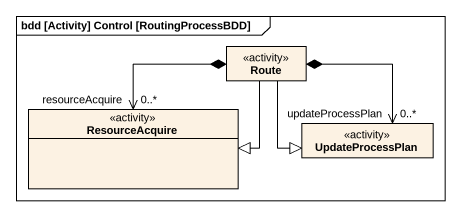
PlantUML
@startuml
mainframe bdd [Activity] Control [RoutingProcessBDD]
hide circle
hide empty members
class Route <<activity>>
class ResourceAcquire <<activity>>
class UpdateProcessPlan <<activity>>
Route *--> "resourceAcquire\n0..*" ResourceAcquire
Route --|> ResourceAcquire
Route *--> "updateProcessPlan\n0..*" UpdateProcessPlan
Route --|> UpdateProcessPlan
@enduml
